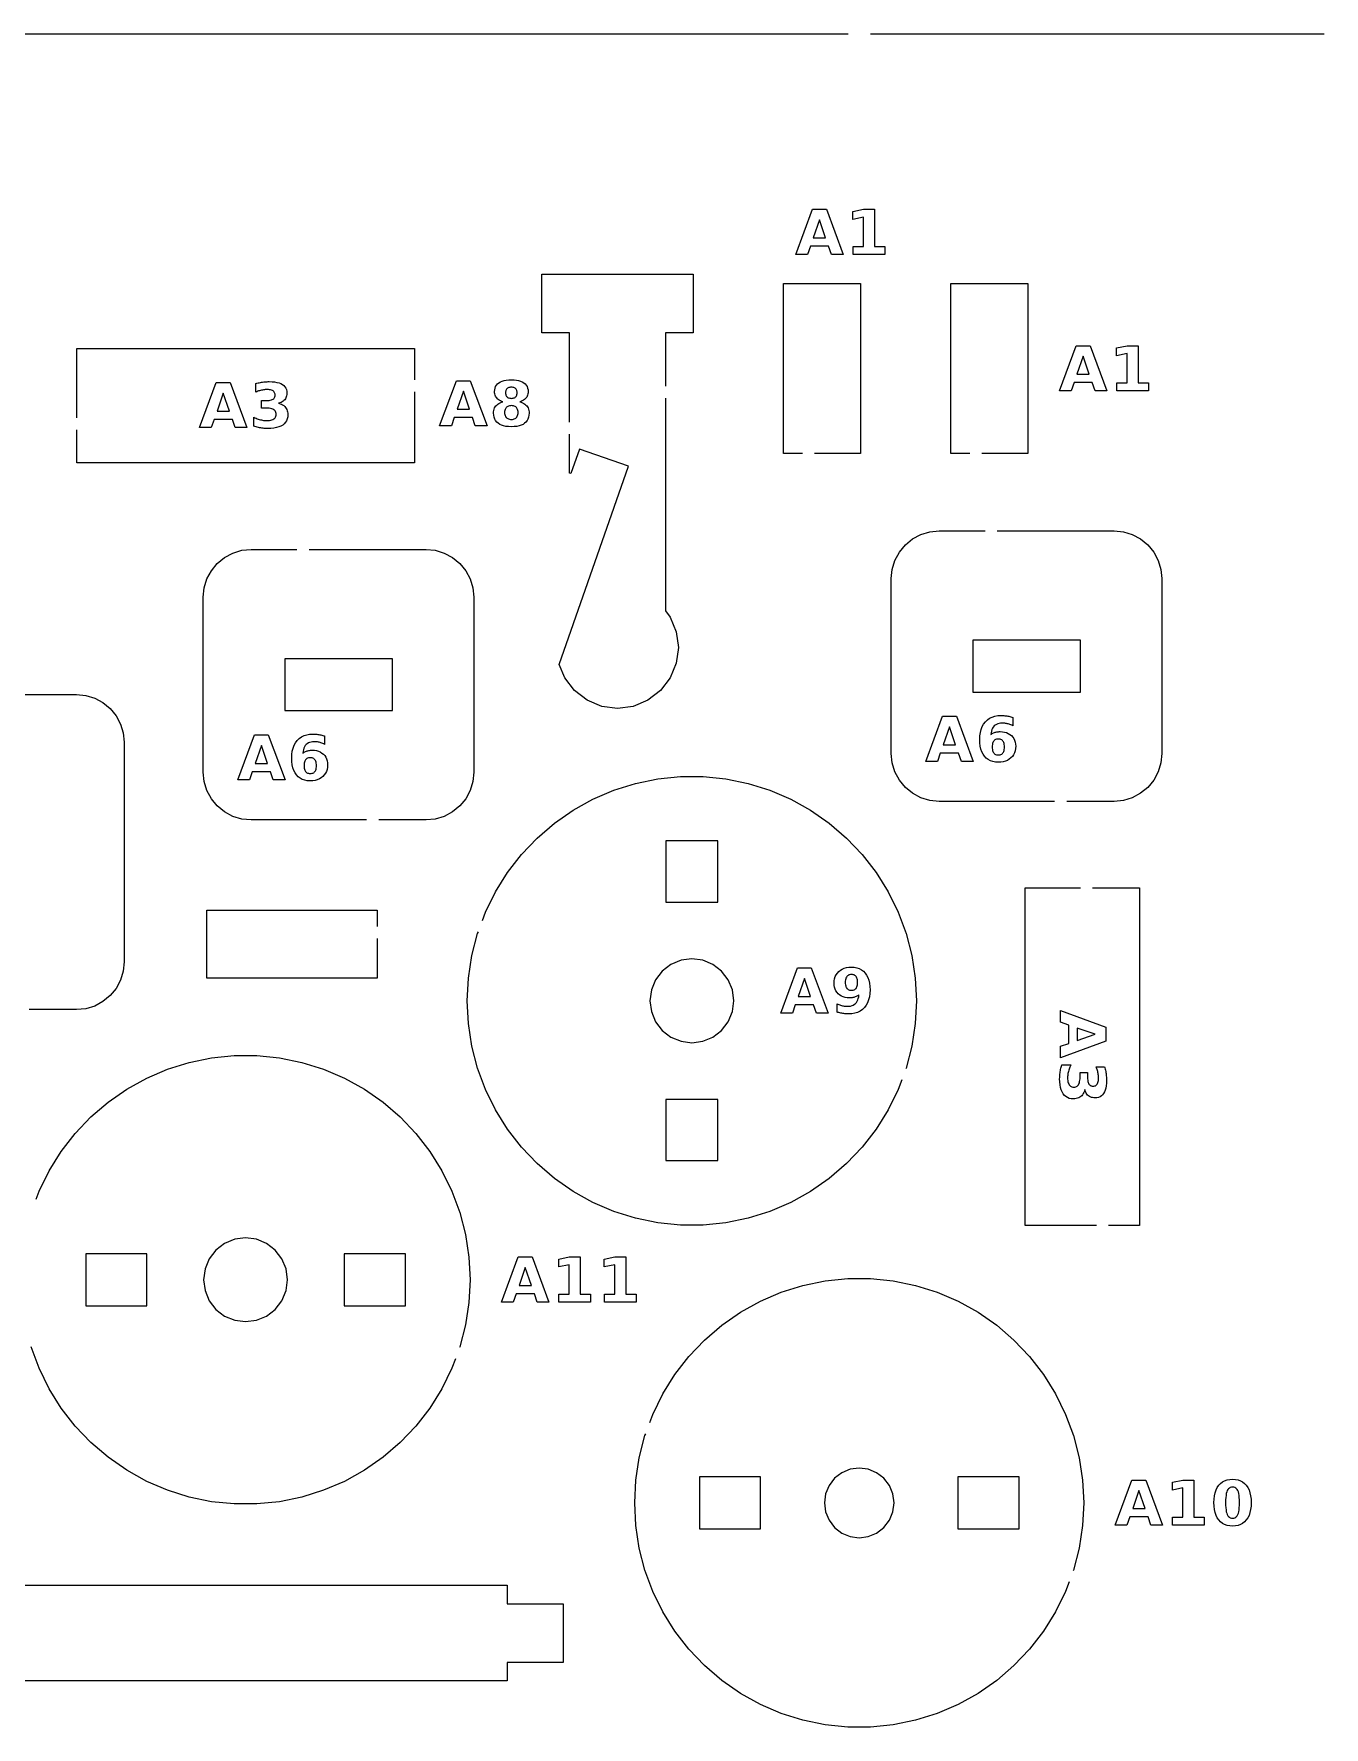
# Model space of a CAD drawing. Header units: millimetres. Extents: x 0 to 300, y 5 to 296.
# Drawn here: x 230.6 to 300, y 58.9 to 150 of the extents above; entities that cross this region are included whole.
import ezdxf

# ---------------------------------------------------------------- set-up
doc = ezdxf.new("R2010")
doc.units = ezdxf.units.MM
doc.layers.add('CUT', color=1, linetype='CONTINUOUS')
doc.layers.add('ENGRAVE', color=5, linetype='CONTINUOUS')

msp = doc.modelspace()

# ---------------------------------------------------------------- linework, layer by layer
at = {"layer": 'CUT', "color": 1}
for points in [[(225.6, 150), (274.4, 150)], [(275.6, 150), (300, 150)], [(259.425, 129.1269), (259.425, 133.925), (257.925, 133.925), (257.925, 137.075), (266.075, 137.075), (266.075, 133.925), (264.575, 133.925), (264.575, 131.05)], [(271.95, 127.425), (270.925, 127.425), (270.925, 136.575), (275.075, 136.575), (275.075, 127.425), (272.6, 127.425)], [(280.95, 127.425), (279.925, 127.425), (279.925, 136.575), (284.075, 136.575), (284.075, 127.425), (281.6, 127.425)], [(232.925, 129.35), (232.925, 133.075), (251.075, 133.075), (251.075, 131.4)], [(251.075, 130.75), (251.075, 126.925), (232.925, 126.925), (232.925, 128.7)], [(264.575, 130.4), (264.575, 118.979), (264.8368, 118.6378), (265.164, 117.8478), (265.2756, 117), (265.164, 116.1522), (264.8368, 115.3622), (264.3162, 114.6838), (263.6378, 114.1632), (262.8478, 113.836), (262, 113.7244), (261.1522, 113.836), (260.3622, 114.1632), (259.6838, 114.6838), (259.1632, 115.3622), (258.8605, 116.093), (262.5914, 126.7525), (259.958, 127.6742), (259.4996, 126.3645), (259.425, 126.3772), (259.425, 128.4769)], [(285.509, 108.725), (279.2963, 108.725), (278.7976, 108.7741), (278.3145, 108.9207), (277.8692, 109.1587), (277.4789, 109.4789), (277.1587, 109.8692), (276.9207, 110.3145), (276.7741, 110.7976), (276.725, 111.2963), (276.725, 120.7037), (276.7741, 121.2024), (276.9207, 121.6855), (277.1587, 122.1308), (277.4789, 122.5211), (277.8692, 122.8413), (278.3145, 123.0793), (278.7976, 123.2259), (279.2963, 123.275), (281.7633, 123.275)], [(282.4133, 123.275), (288.7037, 123.275), (289.2024, 123.2259), (289.6855, 123.0793), (290.1308, 122.8413), (290.5211, 122.5211), (290.8413, 122.1308), (291.0793, 121.6855), (291.2259, 121.2024), (291.275, 120.7037), (291.275, 111.2963), (291.2259, 110.7976), (291.0793, 110.3145), (290.8413, 109.8692), (290.5211, 109.4789), (290.1308, 109.1587), (289.6855, 108.9207), (289.2024, 108.7741), (288.7037, 108.725), (286.159, 108.725)], [(248.509, 107.725), (242.2963, 107.725), (241.7976, 107.7741), (241.3145, 107.9207), (240.8692, 108.1587), (240.4789, 108.4789), (240.1587, 108.8692), (239.9207, 109.3145), (239.7741, 109.7976), (239.725, 110.2963), (239.725, 119.7037), (239.7741, 120.2024), (239.9207, 120.6855), (240.1587, 121.1308), (240.4789, 121.5211), (240.8692, 121.8413), (241.3145, 122.0793), (241.7976, 122.2259), (242.2963, 122.275), (244.7633, 122.275)], [(245.4133, 122.275), (251.7037, 122.275), (252.2024, 122.2259), (252.6855, 122.0793), (253.1308, 121.8413), (253.5211, 121.5211), (253.8413, 121.1308), (254.0793, 120.6855), (254.2259, 120.2024), (254.275, 119.7037), (254.275, 110.2963), (254.2259, 109.7976), (254.0793, 109.3145), (253.8413, 108.8692), (253.5211, 108.4789), (253.1308, 108.1587), (252.6855, 107.9207), (252.2024, 107.7741), (251.7037, 107.725), (249.159, 107.725)], [(224.2133, 114.475), (232.9037, 114.475), (233.4024, 114.4259), (233.8855, 114.2793), (234.3308, 114.0413), (234.7211, 113.7211), (235.0413, 113.3308), (235.2793, 112.8855), (235.4259, 112.4024), (235.475, 111.9037), (235.475, 100.0963), (235.4259, 99.5976), (235.2793, 99.1145), (235.0413, 98.6692), (234.7211, 98.2789), (234.3308, 97.9587), (233.8855, 97.7207), (233.4024, 97.5741), (232.9037, 97.525), (230.359, 97.525)], [(254.7426, 102.3274), (254.9035, 102.7619), (255.4422, 103.8601), (256.0892, 104.8981), (256.8379, 105.8654), (257.6807, 106.7519), (258.6088, 107.5487), (259.6127, 108.2475), (260.6822, 108.8411), (261.8063, 109.3234), (262.9733, 109.6896), (264.1715, 109.9359), (265.3884, 110.0596), (266.6116, 110.0596), (267.8285, 109.9359), (269.0267, 109.6896), (270.1937, 109.3234), (271.3178, 108.8411), (272.3873, 108.2475), (273.3912, 107.5487), (274.3193, 106.7519), (275.1621, 105.8654), (275.9108, 104.8981), (276.5578, 103.8601), (277.0965, 102.7619), (277.5213, 101.6148), (277.8279, 100.4307), (278.0131, 99.2216), (278.0751, 98), (278.0131, 96.7784), (277.8279, 95.5693), (277.5213, 94.3852), (277.5114, 94.3583)], [(287.75, 85.925), (283.925, 85.925), (283.925, 104.075), (286.9, 104.075)], [(287.55, 104.075), (290.075, 104.075), (290.075, 85.925), (288.4, 85.925)], [(249.075, 101.35), (249.075, 99.225), (239.925, 99.225), (239.925, 102.875), (249.075, 102.875), (249.075, 102)], [(277.2856, 93.7488), (277.0965, 93.2381), (276.5578, 92.1399), (275.9108, 91.1019), (275.1621, 90.1346), (274.3193, 89.2481), (273.3912, 88.4513), (272.3873, 87.7525), (271.3178, 87.1589), (270.1937, 86.6766), (269.0267, 86.3104), (267.8285, 86.0641), (266.6116, 85.9404), (265.3884, 85.9404), (264.1715, 86.0641), (262.9733, 86.3104), (261.8063, 86.6766), (260.6822, 87.1589), (259.6127, 87.7525), (258.6088, 88.4513), (257.6807, 89.2481), (256.8379, 90.1346), (256.0892, 91.1019), (255.4422, 92.1399), (254.9035, 93.2381), (254.4787, 94.3852), (254.1721, 95.5693), (253.9869, 96.7784), (253.9249, 98), (253.9869, 99.2216), (254.1721, 100.4307), (254.4787, 101.6148), (254.5168, 101.7178)], [(230.7426, 87.3274), (230.9035, 87.7619), (231.4422, 88.8601), (232.0892, 89.8981), (232.8379, 90.8654), (233.6807, 91.7519), (234.6088, 92.5487), (235.6127, 93.2475), (236.6822, 93.8411), (237.8063, 94.3234), (238.9733, 94.6896), (240.1715, 94.9359), (241.3884, 95.0596), (242.6116, 95.0596), (243.8285, 94.9359), (245.0267, 94.6896), (246.1937, 94.3234), (247.3178, 93.8411), (248.3873, 93.2475), (249.3912, 92.5487), (250.3193, 91.7519), (251.1621, 90.8654), (251.9108, 89.8981), (252.5578, 88.8601), (253.0965, 87.7619), (253.5213, 86.6148), (253.8279, 85.4307), (254.0131, 84.2216), (254.0751, 83), (254.0131, 81.7784), (253.8279, 80.5693), (253.5213, 79.3852), (253.5114, 79.3583)], [(263.7426, 75.3274), (263.9035, 75.7619), (264.4422, 76.8601), (265.0892, 77.8981), (265.8379, 78.8654), (266.6807, 79.7519), (267.6088, 80.5487), (268.6127, 81.2475), (269.6822, 81.8411), (270.8063, 82.3234), (271.9733, 82.6896), (273.1715, 82.9359), (274.3884, 83.0596), (275.6116, 83.0596), (276.8285, 82.9359), (278.0267, 82.6896), (279.1937, 82.3234), (280.3178, 81.8411), (281.3873, 81.2475), (282.3912, 80.5487), (283.3193, 79.7519), (284.1621, 78.8654), (284.9108, 77.8981), (285.5578, 76.8601), (286.0965, 75.7619), (286.5213, 74.6148), (286.8279, 73.4307), (287.0131, 72.2216), (287.0751, 71), (287.0131, 69.7784), (286.8279, 68.5693), (286.5213, 67.3852), (286.5114, 67.3583)], [(253.2856, 78.7488), (253.0965, 78.2381), (252.5578, 77.1399), (251.9108, 76.1019), (251.1621, 75.1346), (250.3193, 74.2481), (249.3912, 73.4513), (248.3873, 72.7525), (247.3178, 72.1589), (246.1937, 71.6766), (245.0267, 71.3104), (243.8285, 71.0641), (242.6116, 70.9404), (241.3884, 70.9404), (240.1715, 71.0641), (238.9733, 71.3104), (237.8063, 71.6766), (236.6822, 72.1589), (235.6127, 72.7525), (234.6088, 73.4513), (233.6807, 74.2481), (232.8379, 75.1346), (232.0892, 76.1019), (231.4422, 77.1399), (230.9035, 78.2381), (230.4787, 79.3852)], [(286.2856, 66.7488), (286.0965, 66.2381), (285.5578, 65.1399), (284.9108, 64.1019), (284.1621, 63.1346), (283.3193, 62.2481), (282.3912, 61.4513), (281.3873, 60.7525), (280.3178, 60.1589), (279.1937, 59.6766), (278.0267, 59.3104), (276.8285, 59.0641), (275.6116, 58.9404), (274.3884, 58.9404), (273.1715, 59.0641), (271.9733, 59.3104), (270.8063, 59.6766), (269.6822, 60.1589), (268.6127, 60.7525), (267.6088, 61.4513), (266.6807, 62.2481), (265.8379, 63.1346), (265.0892, 64.1019), (264.4422, 65.1399), (263.9035, 66.2381), (263.4787, 67.3852), (263.1721, 68.5693), (262.9869, 69.7784), (262.9249, 71), (262.9869, 72.2216), (263.1721, 73.4307), (263.4787, 74.6148), (263.5168, 74.7178)], [(171.925, 62.85), (171.925, 66.575), (256.075, 66.575), (256.075, 65.575), (259.075, 65.575), (259.075, 62.425), (256.075, 62.425), (256.075, 61.425), (171.925, 61.425), (171.925, 62.2)]]:
    msp.add_lwpolyline(points, dxfattribs=at)
for points in [[(286.895, 114.605), (286.895, 117.395), (281.105, 117.395), (281.105, 114.605), (286.895, 114.605)], [(249.895, 113.605), (249.895, 116.395), (244.105, 116.395), (244.105, 113.605), (249.895, 113.605)], [(264.605, 106.595), (264.605, 103.305), (267.395, 103.305), (267.395, 106.595), (264.605, 106.595)], [(268.1771, 97.4166), (268.2539, 98), (268.1771, 98.5834), (267.952, 99.127), (267.5938, 99.5938), (267.127, 99.952), (266.5834, 100.1771), (266, 100.2539), (265.4166, 100.1771), (264.873, 99.952), (264.4062, 99.5938), (264.048, 99.127), (263.8229, 98.5834), (263.7461, 98), (263.8229, 97.4166), (264.048, 96.873), (264.4062, 96.4062), (264.873, 96.048), (265.4166, 95.8229), (266, 95.7461), (266.5834, 95.8229), (267.127, 96.048), (267.5938, 96.4062), (267.952, 96.873), (268.1771, 97.4166)], [(264.605, 89.405), (267.395, 89.405), (267.395, 92.695), (264.605, 92.695), (264.605, 89.405)], [(244.1771, 82.4166), (244.2539, 83), (244.1771, 83.5834), (243.952, 84.127), (243.5938, 84.5938), (243.127, 84.952), (242.5834, 85.1771), (242, 85.2539), (241.4166, 85.1771), (240.873, 84.952), (240.4062, 84.5938), (240.048, 84.127), (239.8229, 83.5834), (239.7461, 83), (239.8229, 82.4166), (240.048, 81.873), (240.4062, 81.4062), (240.873, 81.048), (241.4166, 80.8229), (242, 80.7461), (242.5834, 80.8229), (243.127, 81.048), (243.5938, 81.4062), (243.952, 81.873), (244.1771, 82.4166)], [(233.405, 81.605), (236.695, 81.605), (236.695, 84.395), (233.405, 84.395), (233.405, 81.605)], [(247.305, 84.395), (247.305, 81.605), (250.595, 81.605), (250.595, 84.395), (247.305, 84.395)], [(276.8101, 70.515), (276.8739, 71), (276.8101, 71.485), (276.6229, 71.937), (276.3251, 72.3251), (275.937, 72.6229), (275.485, 72.8101), (275, 72.8739), (274.515, 72.8101), (274.063, 72.6229), (273.6749, 72.3251), (273.3771, 71.937), (273.1899, 71.485), (273.1261, 71), (273.1899, 70.515), (273.3771, 70.063), (273.6749, 69.6749), (274.063, 69.3771), (274.515, 69.1899), (275, 69.1261), (275.485, 69.1899), (275.937, 69.3771), (276.3251, 69.6749), (276.6229, 70.063), (276.8101, 70.515)], [(266.405, 69.605), (269.695, 69.605), (269.695, 72.395), (266.405, 72.395), (266.405, 69.605)], [(280.305, 72.395), (280.305, 69.605), (283.595, 69.605), (283.595, 72.395), (280.305, 72.395)]]:
    msp.add_lwpolyline(points, close=True, dxfattribs=at)
at = {"layer": 'ENGRAVE', "color": 5}
for points in [[(272.2181, 138.1368), (271.5882, 138.1368), (272.4882, 140.5668), (273.2353, 140.5668), (274.1354, 138.1368), (273.5055, 138.1368), (273.3525, 138.5795), (272.3727, 138.5795), (272.2181, 138.1368)], [(275.229, 138.5698), (275.229, 140.1404), (274.661, 140.0232), (274.661, 140.4496), (275.2257, 140.5668), (275.8214, 140.5668), (275.8214, 138.5698), (276.3748, 138.5698), (276.3748, 138.1368), (274.6756, 138.1368), (274.6756, 138.5698), (275.229, 138.5698)], [(272.8626, 139.9972), (272.5289, 139.0304), (273.1946, 139.0304), (272.8626, 139.9972)], [(286.3962, 130.8), (285.7663, 130.8), (286.6663, 133.23), (287.4134, 133.23), (288.3135, 130.8), (287.6836, 130.8), (287.5306, 131.2427), (286.5508, 131.2427), (286.3962, 130.8)], [(289.4071, 131.2329), (289.4071, 132.8036), (288.8391, 132.6864), (288.8391, 133.1128), (289.4038, 133.23), (289.9995, 133.23), (289.9995, 131.2329), (290.5529, 131.2329), (290.5529, 130.8), (288.8537, 130.8), (288.8537, 131.2329), (289.4071, 131.2329)], [(287.0407, 132.6604), (286.707, 131.6936), (287.3727, 131.6936), (287.0407, 132.6604)], [(240.1549, 128.825), (239.5251, 128.825), (240.4251, 131.255), (241.1722, 131.255), (242.0723, 128.825), (241.4424, 128.825), (241.2894, 129.2677), (240.3096, 129.2677), (240.1549, 128.825)], [(243.8533, 130.1115), (243.9253, 130.0825), (243.9909, 130.0483), (244.0499, 130.009), (244.1023, 129.9644), (244.1481, 129.9147), (244.1872, 129.86), (244.2191, 129.8005), (244.244, 129.7363), (244.2617, 129.6673), (244.2724, 129.5936), (244.2759, 129.5151), (244.2682, 129.3995), (244.2452, 129.2935), (244.2067, 129.1971), (244.1529, 129.1104), (244.0838, 129.0333), (243.9992, 128.9658), (243.8999, 128.9083), (243.7865, 128.8613), (243.659, 128.8248), (243.5174, 128.7987), (243.3617, 128.783), (243.1919, 128.7778), (243.1295, 128.7786), (243.0671, 128.7811), (243.0045, 128.7853), (242.942, 128.7912), (242.8794, 128.7987), (242.8168, 128.8079), (242.7542, 128.8188), (242.6919, 128.8313), (242.6298, 128.8455), (242.5679, 128.8614), (242.5063, 128.879), (242.4449, 128.8982), (242.4449, 129.3816), (242.5034, 129.3535), (242.5618, 129.3278), (242.62, 129.3045), (242.6781, 129.2836), (242.7361, 129.2651), (242.794, 129.249), (242.8516, 129.2353), (242.9089, 129.2241), (242.9659, 129.2154), (243.0226, 129.2092), (243.0789, 129.2055), (243.135, 129.2042), (243.2147, 129.2066), (243.288, 129.2138), (243.3549, 129.2258), (243.4153, 129.2426), (243.4692, 129.2641), (243.5166, 129.2905), (243.5572, 129.3213), (243.5903, 129.3563), (243.6161, 129.3955), (243.6345, 129.4388), (243.6456, 129.4863), (243.6493, 129.5379), (243.6455, 129.591), (243.6342, 129.6396), (243.6153, 129.6838), (243.5889, 129.7234), (243.5549, 129.7586), (243.5134, 129.7894), (243.4645, 129.8155), (243.4084, 129.8368), (243.3451, 129.8534), (243.2747, 129.8653), (243.197, 129.8724), (243.1122, 129.8748), (242.8615, 129.8748), (242.8615, 130.2785), (243.1252, 130.2785), (243.2005, 130.2805), (243.2691, 130.2867), (243.3311, 130.297), (243.3863, 130.3114), (243.4349, 130.3299), (243.4768, 130.3525), (243.5121, 130.3793), (243.541, 130.4105), (243.5634, 130.4459), (243.5795, 130.4856), (243.5891, 130.5296), (243.5923, 130.5779), (243.5892, 130.6228), (243.5798, 130.6642), (243.5642, 130.702), (243.5424, 130.7363), (243.5143, 130.7671), (243.48, 130.7944), (243.44, 130.8178), (243.3948, 130.8369), (243.3445, 130.8518), (243.289, 130.8624), (243.2284, 130.8688), (243.1626, 130.8709), (243.1121, 130.8699), (243.0614, 130.8671), (243.0104, 130.8624), (242.9594, 130.8557), (242.9081, 130.8472), (242.8566, 130.8367), (242.8051, 130.8244), (242.7537, 130.8103), (242.7024, 130.7944), (242.6512, 130.7767), (242.6001, 130.7571), (242.549, 130.7358), (242.549, 131.1948), (242.6108, 131.2114), (242.6724, 131.2266), (242.7338, 131.2404), (242.795, 131.2527), (242.856, 131.2635), (242.9169, 131.2729), (242.9774, 131.2809), (243.0377, 131.2874), (243.0975, 131.2924), (243.157, 131.2961), (243.2162, 131.2982), (243.2749, 131.299), (243.4262, 131.2946), (243.5642, 131.2817), (243.689, 131.2601), (243.8005, 131.2299), (243.8987, 131.191), (243.9838, 131.1435), (244.0556, 131.0873), (244.1144, 131.0224), (244.1601, 130.9488), (244.1928, 130.8665), (244.2124, 130.7754), (244.2189, 130.6756), (244.2158, 130.6067), (244.2065, 130.542), (244.1909, 130.4817), (244.169, 130.4257), (244.141, 130.3739), (244.1066, 130.3265), (244.0662, 130.2834), (244.0198, 130.2448), (243.9675, 130.2107), (243.9092, 130.1811), (243.8449, 130.1559), (243.7746, 130.1352), (243.8533, 130.1115)], [(253.067, 128.9199), (252.4371, 128.9199), (253.3372, 131.3499), (254.0843, 131.3499), (254.9843, 128.9199), (254.3545, 128.9199), (254.2015, 129.3626), (253.2216, 129.3626), (253.067, 128.9199)], [(255.643, 130.2985), (255.5904, 130.3346), (255.5439, 130.3748), (255.5034, 130.4189), (255.4691, 130.4669), (255.441, 130.5187), (255.4192, 130.5743), (255.4036, 130.6337), (255.3942, 130.697), (255.3911, 130.764), (255.3975, 130.8624), (255.4166, 130.9528), (255.4485, 131.0349), (255.4931, 131.109), (255.5505, 131.1749), (255.6206, 131.2327), (255.7031, 131.2819), (255.7975, 131.3222), (255.9038, 131.3536), (256.0221, 131.3759), (256.1523, 131.3894), (256.2944, 131.3938), (256.4356, 131.3894), (256.565, 131.376), (256.6826, 131.3538), (256.7885, 131.3226), (256.8826, 131.2825), (256.965, 131.2335), (257.0351, 131.1759), (257.0925, 131.1101), (257.1371, 131.036), (257.169, 130.9536), (257.1881, 130.8629), (257.1945, 130.764), (257.1914, 130.697), (257.1819, 130.6337), (257.1662, 130.5743), (257.1442, 130.5187), (257.1159, 130.4669), (257.0814, 130.4189), (257.0407, 130.3748), (256.9939, 130.3346), (256.9412, 130.2985), (256.8824, 130.2663), (256.8177, 130.2381), (256.7469, 130.2138), (256.826, 130.1887), (256.8984, 130.1588), (256.964, 130.1241), (257.0229, 130.0847), (257.075, 130.0406), (257.1204, 129.9917), (257.159, 129.9381), (257.1905, 129.8802), (257.215, 129.8177), (257.2326, 129.7508), (257.2431, 129.6794), (257.2466, 129.6035), (257.2399, 129.4879), (257.2199, 129.3822), (257.1866, 129.2863), (257.1399, 129.2002), (257.0799, 129.1239), (257.0065, 129.0574), (256.92, 129.001), (256.8207, 128.9548), (256.7085, 128.9189), (256.5833, 128.8932), (256.4453, 128.8778), (256.2944, 128.8727), (256.143, 128.8778), (256.0044, 128.8932), (255.8788, 128.9189), (255.766, 128.9548), (255.6661, 129.001), (255.5791, 129.0574), (255.5052, 129.1239), (255.4448, 129.2002), (255.3978, 129.2863), (255.3643, 129.3822), (255.3441, 129.4879), (255.3374, 129.6035), (255.3409, 129.6794), (255.3514, 129.7508), (255.3689, 129.8177), (255.3935, 129.8802), (255.425, 129.9381), (255.4635, 129.9917), (255.509, 130.0406), (255.5611, 130.0847), (255.62, 130.1241), (255.6856, 130.1588), (255.758, 130.1887), (255.8371, 130.2138), (255.7663, 130.2381), (255.7016, 130.2663), (255.643, 130.2985)], [(240.7995, 130.6854), (240.4658, 129.7186), (241.1315, 129.7186), (240.7995, 130.6854)], [(253.7116, 130.7802), (253.3779, 129.8134), (254.0436, 129.8134), (253.7116, 130.7802)], [(255.9925, 130.6113), (256.0037, 130.5723), (256.0194, 130.537), (256.0395, 130.5054), (256.0641, 130.4775), (256.0929, 130.4536), (256.1255, 130.4341), (256.162, 130.4189), (256.2023, 130.4081), (256.2464, 130.4015), (256.2944, 130.3994), (256.3414, 130.4015), (256.3847, 130.4081), (256.4242, 130.4189), (256.4601, 130.4341), (256.4922, 130.4536), (256.5207, 130.4775), (256.545, 130.5054), (256.565, 130.537), (256.5805, 130.5723), (256.5916, 130.6113), (256.5982, 130.654), (256.6004, 130.7005), (256.5982, 130.7469), (256.5916, 130.7895), (256.5805, 130.8284), (256.565, 130.8636), (256.545, 130.895), (256.5207, 130.9226), (256.4922, 130.9463), (256.4601, 130.9656), (256.4242, 130.9806), (256.3847, 130.9914), (256.3414, 130.9978), (256.2944, 131), (256.2464, 130.9978), (256.2023, 130.9913), (256.162, 130.9804), (256.1255, 130.9652), (256.0929, 130.9457), (256.0641, 130.9218), (256.0395, 130.894), (256.0194, 130.8625), (256.0037, 130.8274), (255.9925, 130.7887), (255.9858, 130.7464), (255.9836, 130.7005), (255.9858, 130.654), (255.9925, 130.6113)], [(256.139, 129.9831), (256.0962, 129.9644), (256.058, 129.9404), (256.0242, 129.9111), (255.9954, 129.8768), (255.9718, 129.8378), (255.9534, 129.7943), (255.9403, 129.7462), (255.9325, 129.6934), (255.9298, 129.636), (255.9325, 129.5787), (255.9403, 129.526), (255.9534, 129.4779), (255.9718, 129.4346), (255.9954, 129.3958), (256.0242, 129.3618), (256.058, 129.3327), (256.0962, 129.3089), (256.139, 129.2904), (256.1863, 129.2771), (256.2381, 129.2692), (256.2944, 129.2666), (256.3502, 129.2692), (256.4015, 129.2771), (256.4482, 129.2904), (256.4905, 129.3089), (256.5282, 129.3327), (256.5614, 129.3618), (256.5897, 129.3958), (256.6129, 129.4346), (256.6309, 129.4779), (256.6438, 129.526), (256.6516, 129.5787), (256.6541, 129.636), (256.6516, 129.6939), (256.6438, 129.747), (256.6309, 129.7953), (256.6129, 129.8389), (256.5897, 129.8778), (256.5614, 129.9119), (256.5282, 129.941), (256.4905, 129.9648), (256.4482, 129.9833), (256.4015, 129.9965), (256.3502, 130.0045), (256.2944, 130.0071), (256.2381, 130.0045), (256.1863, 129.9964), (256.139, 129.9831)], [(279.2049, 110.875), (278.5751, 110.875), (279.4751, 113.305), (280.2222, 113.305), (281.1223, 110.875), (280.4924, 110.875), (280.3394, 111.3177), (279.3596, 111.3177), (279.2049, 110.875)], [(283.2016, 112.8157), (283.1516, 112.8369), (283.1025, 112.856), (283.0545, 112.873), (283.0074, 112.8878), (282.9613, 112.9006), (282.9159, 112.9112), (282.8709, 112.92), (282.8262, 112.9268), (282.7819, 112.9317), (282.738, 112.9346), (282.6944, 112.9355), (282.6045, 112.9312), (282.5215, 112.9183), (282.4454, 112.8967), (282.3761, 112.8665), (282.3137, 112.8276), (282.2582, 112.7801), (282.2097, 112.7241), (282.1685, 112.6598), (282.1345, 112.587), (282.1077, 112.5059), (282.0882, 112.4165), (282.0759, 112.3187), (282.1122, 112.3442), (282.1495, 112.3674), (282.1878, 112.3885), (282.2271, 112.4073), (282.2674, 112.4239), (282.3087, 112.4383), (282.3511, 112.4505), (282.3947, 112.4605), (282.4397, 112.4682), (282.4859, 112.4738), (282.5334, 112.4771), (282.5821, 112.4782), (282.7023, 112.4721), (282.8146, 112.454), (282.9188, 112.4237), (283.015, 112.3813), (283.1033, 112.3267), (283.1835, 112.2601), (283.2534, 112.1836), (283.3105, 112.0997), (283.355, 112.0082), (283.3868, 111.9093), (283.4058, 111.8028), (283.4122, 111.6888), (283.4051, 111.5629), (283.3838, 111.4457), (283.3483, 111.337), (283.2986, 111.2371), (283.2347, 111.1457), (283.1566, 111.063), (283.0666, 110.9911), (282.9669, 110.9323), (282.8576, 110.8866), (282.7385, 110.8539), (282.6098, 110.8343), (282.4714, 110.8278), (282.3195, 110.8367), (282.1794, 110.8633), (282.0513, 110.9078), (281.935, 110.9699), (281.8307, 111.0499), (281.7382, 111.1476), (281.6589, 111.2617), (281.594, 111.3906), (281.5435, 111.5344), (281.5074, 111.6931), (281.4858, 111.8666), (281.4786, 112.055), (281.487, 112.2486), (281.5123, 112.4278), (281.5545, 112.5927), (281.6135, 112.7433), (281.6894, 112.8796), (281.7821, 113.0015), (281.8896, 113.1066), (282.0095, 113.1927), (282.142, 113.2596), (282.287, 113.3075), (282.4446, 113.3361), (282.6146, 113.3457), (282.6703, 113.345), (282.7253, 113.3428), (282.7799, 113.3392), (282.8338, 113.3341), (282.8873, 113.3276), (282.9402, 113.3197), (282.9927, 113.3103), (283.0451, 113.2994), (283.0972, 113.2871), (283.1492, 113.2734), (283.201, 113.2582), (283.2527, 113.2415), (283.2527, 112.7923), (283.2016, 112.8157)], [(242.2049, 109.875), (241.5751, 109.875), (242.4751, 112.305), (243.2222, 112.305), (244.1223, 109.875), (243.4924, 109.875), (243.3394, 110.3177), (242.3596, 110.3177), (242.2049, 109.875)], [(246.2016, 111.8157), (246.1516, 111.8369), (246.1025, 111.856), (246.0545, 111.873), (246.0074, 111.8878), (245.9613, 111.9006), (245.9159, 111.9112), (245.8709, 111.92), (245.8262, 111.9268), (245.7819, 111.9317), (245.738, 111.9346), (245.6944, 111.9355), (245.6045, 111.9312), (245.5215, 111.9183), (245.4454, 111.8967), (245.3761, 111.8665), (245.3137, 111.8276), (245.2582, 111.7801), (245.2097, 111.7241), (245.1685, 111.6598), (245.1345, 111.587), (245.1077, 111.5059), (245.0882, 111.4165), (245.0759, 111.3187), (245.1122, 111.3442), (245.1495, 111.3674), (245.1878, 111.3885), (245.2271, 111.4073), (245.2674, 111.4239), (245.3087, 111.4383), (245.3511, 111.4505), (245.3947, 111.4605), (245.4397, 111.4682), (245.4859, 111.4738), (245.5334, 111.4771), (245.5821, 111.4782), (245.7023, 111.4721), (245.8146, 111.454), (245.9188, 111.4237), (246.015, 111.3813), (246.1033, 111.3267), (246.1835, 111.2601), (246.2534, 111.1836), (246.3105, 111.0997), (246.355, 111.0082), (246.3868, 110.9093), (246.4058, 110.8028), (246.4122, 110.6888), (246.4051, 110.5629), (246.3838, 110.4457), (246.3483, 110.337), (246.2986, 110.2371), (246.2347, 110.1457), (246.1566, 110.063), (246.0666, 109.9911), (245.9669, 109.9323), (245.8576, 109.8866), (245.7385, 109.8539), (245.6098, 109.8343), (245.4714, 109.8278), (245.3195, 109.8367), (245.1794, 109.8633), (245.0513, 109.9078), (244.935, 109.9699), (244.8307, 110.0499), (244.7382, 110.1476), (244.6589, 110.2617), (244.594, 110.3906), (244.5435, 110.5344), (244.5074, 110.6931), (244.4858, 110.8666), (244.4786, 111.055), (244.487, 111.2486), (244.5123, 111.4278), (244.5545, 111.5927), (244.6135, 111.7433), (244.6894, 111.8796), (244.7821, 112.0015), (244.8896, 112.1066), (245.0095, 112.1927), (245.142, 112.2596), (245.287, 112.3075), (245.4446, 112.3361), (245.6146, 112.3457), (245.6703, 112.345), (245.7253, 112.3428), (245.7799, 112.3392), (245.8338, 112.3341), (245.8873, 112.3276), (245.9402, 112.3197), (245.9927, 112.3103), (246.0451, 112.2994), (246.0972, 112.2871), (246.1492, 112.2734), (246.201, 112.2582), (246.2527, 112.2415), (246.2527, 111.7923), (246.2016, 111.8157)], [(279.8495, 112.7354), (279.5158, 111.7686), (280.1815, 111.7686), (279.8495, 112.7354)], [(282.3775, 112.0627), (282.3341, 112.0479), (282.2953, 112.0272), (282.261, 112.0005), (282.2313, 111.9679), (282.2062, 111.9294), (282.1857, 111.885), (282.1697, 111.8347), (282.1583, 111.7784), (282.1514, 111.7162), (282.1492, 111.6481), (282.1514, 111.58), (282.1583, 111.5178), (282.1697, 111.4615), (282.1857, 111.4112), (282.2062, 111.3668), (282.2313, 111.3283), (282.261, 111.2957), (282.2953, 111.2691), (282.3341, 111.2483), (282.3775, 111.2335), (282.4254, 111.2246), (282.4779, 111.2217), (282.5309, 111.2246), (282.5793, 111.2335), (282.623, 111.2483), (282.662, 111.2691), (282.6964, 111.2957), (282.7261, 111.3283), (282.7513, 111.3668), (282.7718, 111.4112), (282.7878, 111.4615), (282.7992, 111.5178), (282.8061, 111.58), (282.8083, 111.6481), (282.8061, 111.7162), (282.7992, 111.7784), (282.7878, 111.8347), (282.7718, 111.885), (282.7513, 111.9294), (282.7261, 111.9679), (282.6964, 112.0005), (282.662, 112.0272), (282.623, 112.0479), (282.5793, 112.0627), (282.5309, 112.0716), (282.4779, 112.0745), (282.4254, 112.0716), (282.3775, 112.0627)], [(242.8495, 111.7354), (242.5158, 110.7686), (243.1815, 110.7686), (242.8495, 111.7354)], [(245.3775, 111.0627), (245.3341, 111.0479), (245.2953, 111.0272), (245.261, 111.0005), (245.2313, 110.9679), (245.2062, 110.9294), (245.1857, 110.885), (245.1697, 110.8347), (245.1583, 110.7784), (245.1514, 110.7162), (245.1492, 110.6481), (245.1514, 110.58), (245.1583, 110.5178), (245.1697, 110.4615), (245.1857, 110.4112), (245.2062, 110.3668), (245.2313, 110.3283), (245.261, 110.2957), (245.2953, 110.2691), (245.3341, 110.2483), (245.3775, 110.2335), (245.4254, 110.2246), (245.4779, 110.2217), (245.5309, 110.2246), (245.5793, 110.2335), (245.623, 110.2483), (245.662, 110.2691), (245.6964, 110.2957), (245.7261, 110.3283), (245.7513, 110.3668), (245.7718, 110.4112), (245.7878, 110.4615), (245.7992, 110.5178), (245.8061, 110.58), (245.8083, 110.6481), (245.8061, 110.7162), (245.7992, 110.7784), (245.7878, 110.8347), (245.7718, 110.885), (245.7513, 110.9294), (245.7261, 110.9679), (245.6964, 111.0005), (245.662, 111.0272), (245.623, 111.0479), (245.5793, 111.0627), (245.5309, 111.0716), (245.4779, 111.0745), (245.4254, 111.0716), (245.3775, 111.0627)], [(271.4061, 97.3404), (270.7762, 97.3404), (271.6763, 99.7704), (272.4234, 99.7704), (273.3234, 97.3404), (272.6935, 97.3404), (272.5405, 97.7831), (271.5607, 97.7831), (271.4061, 97.3404)], [(273.8562, 97.821), (273.9051, 97.8006), (273.9532, 97.7821), (274.0006, 97.7656), (274.0472, 97.751), (274.0931, 97.7384), (274.1386, 97.7277), (274.1839, 97.7189), (274.2291, 97.7121), (274.274, 97.7072), (274.3188, 97.7043), (274.3633, 97.7034), (274.4532, 97.7077), (274.5362, 97.7206), (274.6124, 97.7422), (274.6816, 97.7724), (274.744, 97.8113), (274.7995, 97.8588), (274.848, 97.9148), (274.8894, 97.9791), (274.9236, 98.0519), (274.9507, 98.133), (274.9707, 98.2224), (274.9834, 98.3202), (274.9461, 98.2942), (274.908, 98.2705), (274.8691, 98.249), (274.8294, 98.2298), (274.7888, 98.2128), (274.7474, 98.1981), (274.7051, 98.1857), (274.6615, 98.1755), (274.6168, 98.1676), (274.5709, 98.162), (274.5239, 98.1586), (274.4756, 98.1575), (274.3554, 98.1635), (274.2432, 98.1816), (274.1389, 98.2118), (274.0427, 98.254), (273.9545, 98.3084), (273.8742, 98.3747), (273.8044, 98.451), (273.7472, 98.5349), (273.7027, 98.6264), (273.671, 98.7256), (273.6519, 98.8324), (273.6456, 98.9468), (273.6526, 99.0733), (273.6739, 99.191), (273.7092, 99.3), (273.7588, 99.4004), (273.8224, 99.4921), (273.9003, 99.5751), (273.99, 99.6472), (274.0894, 99.7062), (274.1983, 99.7521), (274.3169, 99.7849), (274.4452, 99.8045), (274.5831, 99.8111), (274.7355, 99.8022), (274.876, 99.7755), (275.0046, 99.7309), (275.1213, 99.6686), (275.226, 99.5884), (275.3187, 99.4905), (275.3983, 99.3762), (275.4634, 99.2472), (275.514, 99.1035), (275.5502, 98.945), (275.5719, 98.7718), (275.5792, 98.5839), (275.5707, 98.3903), (275.5453, 98.2111), (275.5031, 98.0462), (275.4439, 97.8956), (275.3678, 97.7594), (275.2748, 97.6374), (275.1671, 97.5323), (275.0467, 97.4462), (274.9139, 97.3793), (274.7684, 97.3315), (274.6104, 97.3028), (274.4398, 97.2932), (274.3833, 97.2939), (274.3275, 97.296), (274.2726, 97.2995), (274.2185, 97.3044), (274.1652, 97.3107), (274.1127, 97.3184), (274.0608, 97.3275), (274.0092, 97.3381), (273.9581, 97.35), (273.9072, 97.3633), (273.8568, 97.378), (273.8067, 97.3941), (273.8067, 97.8433), (273.8562, 97.821)], [(274.6804, 98.5762), (274.7238, 98.591), (274.7628, 98.6117), (274.7973, 98.6384), (274.8272, 98.671), (274.8526, 98.7095), (274.8733, 98.7539), (274.8895, 98.8042), (274.901, 98.8605), (274.9079, 98.9227), (274.9102, 98.9908), (274.9079, 99.0584), (274.901, 99.1203), (274.8895, 99.1763), (274.8733, 99.2266), (274.8526, 99.2711), (274.8272, 99.3098), (274.7973, 99.3426), (274.7628, 99.3695), (274.7238, 99.3904), (274.6804, 99.4053), (274.6323, 99.4142), (274.5798, 99.4172), (274.5273, 99.4142), (274.4793, 99.4053), (274.4358, 99.3904), (274.3968, 99.3695), (274.3623, 99.3426), (274.3324, 99.3098), (274.307, 99.2711), (274.2863, 99.2266), (274.2702, 99.1763), (274.2586, 99.1203), (274.2517, 99.0584), (274.2494, 98.9908), (274.2517, 98.9227), (274.2586, 98.8605), (274.2702, 98.8042), (274.2863, 98.7539), (274.307, 98.7095), (274.3324, 98.671), (274.3623, 98.6384), (274.3968, 98.6117), (274.4358, 98.591), (274.4793, 98.5762), (274.5273, 98.5673), (274.5798, 98.5644), (274.6323, 98.5673), (274.6804, 98.5762)], [(272.0506, 99.2008), (271.717, 98.234), (272.3827, 98.234), (272.0506, 99.2008)], [(285.825, 96.8451), (285.825, 97.4749), (288.255, 96.5749), (288.255, 95.8278), (285.825, 94.9277), (285.825, 95.5576), (286.2677, 95.7106), (286.2677, 96.6904), (285.825, 96.8451)], [(287.6854, 96.2005), (286.7186, 96.5342), (286.7186, 95.8685), (287.6854, 96.2005)], [(287.1115, 93.1467), (287.0825, 93.0747), (287.0483, 93.0091), (287.009, 92.9501), (286.9644, 92.8977), (286.9147, 92.8519), (286.86, 92.8128), (286.8005, 92.7809), (286.7363, 92.756), (286.6673, 92.7383), (286.5936, 92.7276), (286.5151, 92.7241), (286.3995, 92.7318), (286.2935, 92.7548), (286.1971, 92.7933), (286.1104, 92.8471), (286.0333, 92.9162), (285.9658, 93.0008), (285.9083, 93.1001), (285.8613, 93.2135), (285.8248, 93.341), (285.7987, 93.4826), (285.783, 93.6383), (285.7778, 93.8081), (285.7786, 93.8705), (285.7811, 93.9329), (285.7853, 93.9955), (285.7912, 94.058), (285.7987, 94.1206), (285.8079, 94.1832), (285.8188, 94.2458), (285.8313, 94.3081), (285.8455, 94.3702), (285.8614, 94.4321), (285.879, 94.4937), (285.8982, 94.5551), (286.3816, 94.5551), (286.3535, 94.4966), (286.3278, 94.4382), (286.3045, 94.38), (286.2836, 94.3219), (286.2651, 94.2639), (286.249, 94.206), (286.2353, 94.1484), (286.2241, 94.0911), (286.2154, 94.0341), (286.2092, 93.9774), (286.2055, 93.9211), (286.2042, 93.865), (286.2066, 93.7853), (286.2138, 93.712), (286.2258, 93.6451), (286.2426, 93.5847), (286.2641, 93.5308), (286.2905, 93.4834), (286.3213, 93.4428), (286.3563, 93.4097), (286.3955, 93.3839), (286.4388, 93.3655), (286.4863, 93.3544), (286.5379, 93.3507), (286.591, 93.3545), (286.6396, 93.3658), (286.6838, 93.3847), (286.7234, 93.4111), (286.7586, 93.4451), (286.7894, 93.4866), (286.8155, 93.5355), (286.8368, 93.5916), (286.8534, 93.6549), (286.8653, 93.7253), (286.8724, 93.803), (286.8748, 93.8878), (286.8748, 94.1385), (287.2785, 94.1385), (287.2785, 93.8748), (287.2805, 93.7995), (287.2867, 93.7309), (287.297, 93.6689), (287.3114, 93.6137), (287.3299, 93.5651), (287.3525, 93.5232), (287.3793, 93.4879), (287.4105, 93.459), (287.4459, 93.4366), (287.4856, 93.4205), (287.5296, 93.4109), (287.5779, 93.4077), (287.6228, 93.4108), (287.6642, 93.4202), (287.702, 93.4358), (287.7363, 93.4576), (287.7671, 93.4857), (287.7944, 93.52), (287.8178, 93.56), (287.8369, 93.6052), (287.8518, 93.6555), (287.8624, 93.711), (287.8688, 93.7716), (287.8709, 93.8374), (287.8699, 93.8879), (287.8671, 93.9386), (287.8624, 93.9896), (287.8557, 94.0406), (287.8472, 94.0919), (287.8367, 94.1434), (287.8244, 94.1949), (287.8103, 94.2463), (287.7944, 94.2976), (287.7767, 94.3488), (287.7571, 94.3999), (287.7358, 94.451), (288.1948, 94.451), (288.2114, 94.3892), (288.2266, 94.3276), (288.2404, 94.2662), (288.2527, 94.205), (288.2635, 94.144), (288.2729, 94.0831), (288.2809, 94.0226), (288.2874, 93.9623), (288.2924, 93.9025), (288.2961, 93.843), (288.2982, 93.7838), (288.299, 93.7251), (288.2946, 93.5738), (288.2817, 93.4358), (288.2601, 93.311), (288.2299, 93.1995), (288.191, 93.1013), (288.1435, 93.0162), (288.0873, 92.9444), (288.0224, 92.8856), (287.9488, 92.8399), (287.8665, 92.8072), (287.7754, 92.7876), (287.6756, 92.7811), (287.6067, 92.7842), (287.542, 92.7935), (287.4817, 92.8091), (287.4257, 92.831), (287.3739, 92.859), (287.3265, 92.8934), (287.2834, 92.9338), (287.2448, 92.9802), (287.2107, 93.0325), (287.1811, 93.0908), (287.1559, 93.1551), (287.1352, 93.2254), (287.1115, 93.1467)], [(256.3962, 81.8), (255.7663, 81.8), (256.6663, 84.23), (257.4134, 84.23), (258.3135, 81.8), (257.6836, 81.8), (257.5306, 82.2427), (256.5508, 82.2427), (256.3962, 81.8)], [(259.4071, 83.8036), (258.8391, 83.6864), (258.8391, 84.1128), (259.4038, 84.23), (259.9995, 84.23), (259.9995, 82.2329), (260.5529, 82.2329), (260.5529, 81.8), (258.8537, 81.8), (258.8537, 82.2329), (259.4071, 82.2329), (259.4071, 83.8036)], [(261.8598, 83.8036), (261.2917, 83.6864), (261.2917, 84.1128), (261.8565, 84.23), (262.4522, 84.23), (262.4522, 82.2329), (263.0056, 82.2329), (263.0056, 81.8), (261.3064, 81.8), (261.3064, 82.2329), (261.8598, 82.2329), (261.8598, 83.8036)], [(257.0407, 83.6604), (256.707, 82.6936), (257.3727, 82.6936), (257.0407, 83.6604)], [(288.7663, 69.8), (289.6663, 72.23), (290.4134, 72.23), (291.3135, 69.8), (290.6836, 69.8), (290.5306, 70.2427), (289.5508, 70.2427), (289.3962, 69.8), (288.7663, 69.8)], [(292.4071, 71.8036), (291.8391, 71.6864), (291.8391, 72.1128), (292.4038, 72.23), (292.9995, 72.23), (292.9995, 70.2329), (293.5529, 70.2329), (293.5529, 69.8), (291.8537, 69.8), (291.8537, 70.2329), (292.4071, 70.2329), (292.4071, 71.8036)], [(296.0467, 70.6407), (296.0105, 70.4777), (295.9598, 70.3301), (295.8947, 70.1977), (295.8152, 70.0808), (295.7223, 69.9806), (295.6173, 69.8986), (295.5002, 69.8348), (295.371, 69.7892), (295.2297, 69.7619), (295.0762, 69.7528), (294.9223, 69.7619), (294.7806, 69.7892), (294.651, 69.8348), (294.5337, 69.8986), (294.4286, 69.9806), (294.3357, 70.0808), (294.2561, 70.1977), (294.191, 70.3301), (294.1404, 70.4777), (294.1042, 70.6407), (294.0825, 70.8189), (294.0753, 71.0126), (294.0825, 71.2067), (294.1042, 71.3854), (294.1404, 71.5487), (294.191, 71.6965), (294.2561, 71.829), (294.3357, 71.946), (294.4286, 72.0462), (294.5337, 72.1282), (294.651, 72.192), (294.7806, 72.2375), (294.9223, 72.2648), (295.0762, 72.274), (295.2297, 72.2648), (295.371, 72.2375), (295.5002, 72.192), (295.6173, 72.1282), (295.7223, 72.0462), (295.8152, 71.946), (295.8947, 71.829), (295.9598, 71.6965), (296.0105, 71.5487), (296.0467, 71.3854), (296.0684, 71.2067), (296.0756, 71.0126), (296.0684, 70.8189), (296.0467, 70.6407)], [(289.707, 70.6936), (290.3727, 70.6936), (290.0407, 71.6604), (289.707, 70.6936)], [(295.4395, 71.2913), (295.4276, 71.4058), (295.411, 71.5054), (295.3896, 71.5899), (295.3635, 71.6595), (295.3318, 71.7165), (295.2936, 71.7631), (295.249, 71.7993), (295.1979, 71.8252), (295.1403, 71.8407), (295.0762, 71.8459), (295.0122, 71.8407), (294.9545, 71.8252), (294.9033, 71.7993), (294.8585, 71.7631), (294.8201, 71.7165), (294.7882, 71.6595), (294.7618, 71.5899), (294.7402, 71.5054), (294.7235, 71.4058), (294.7115, 71.2913), (294.7043, 71.1619), (294.7019, 71.0174), (294.7043, 70.8715), (294.7115, 70.7406), (294.7235, 70.6248), (294.7402, 70.5241), (294.7618, 70.4385), (294.7882, 70.368), (294.8201, 70.3103), (294.8585, 70.2631), (294.9033, 70.2264), (294.9545, 70.2002), (295.0122, 70.1845), (295.0762, 70.1792), (295.1398, 70.1845), (295.197, 70.2002), (295.2479, 70.2264), (295.2925, 70.2631), (295.3308, 70.3103), (295.3627, 70.368), (295.3891, 70.4385), (295.4106, 70.5241), (295.4274, 70.6248), (295.4394, 70.7406), (295.4466, 70.8715), (295.449, 71.0174), (295.4466, 71.1619), (295.4395, 71.2913)]]:
    msp.add_lwpolyline(points, close=True, dxfattribs=at)

doc.saveas('drawing.dxf')
